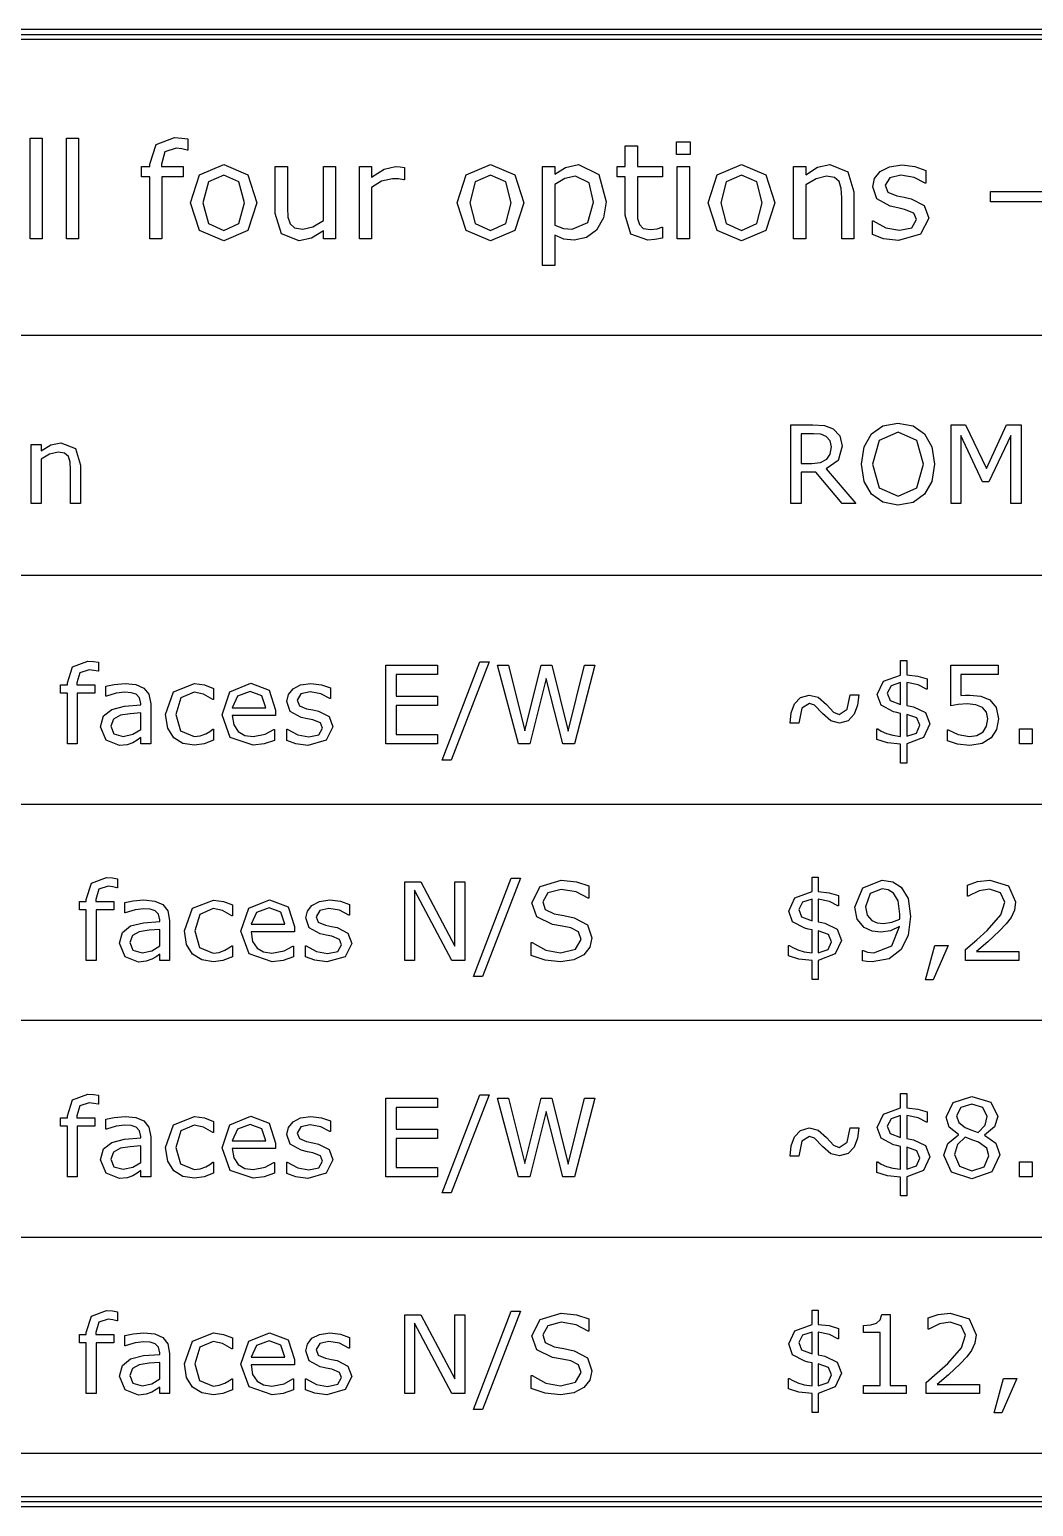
# Model space of a CAD drawing. Extents: x -17 to 192, y 167 to 459.
# Drawn here: x 67.09 to 89.18, y 201.51 to 234 of the extents above; entities that cross this region are included whole.
import ezdxf

# ---------------------------------------------------------------- set-up
doc = ezdxf.new("R2010")
doc.units = 0
doc.header["$MEASUREMENT"] = 0
doc.layers.add('Layer 1', color=7, linetype='Continuous')

msp = doc.modelspace()

# ---------------------------------------------------------------- linework, layer by layer
at = {"layer": 'Layer 1', "color": 7}
for points in [[(4.762494, 233.997888), (4.762494, 233.786016), (175.153946, 233.786016), (175.153946, 233.997888), (4.762494, 233.997888)], [(4.762494, 233.891952), (175.153946, 233.891952)], [(67.36557, 229.394041), (67.098405, 229.394041), (67.098405, 231.605272), (67.36557, 231.605272), (67.36557, 229.394041)], [(68.16423, 229.394041), (67.897062, 229.394041), (67.897062, 231.605272), (68.16423, 231.605272), (68.16423, 229.394041)], [(70.570152, 231.346632), (70.555944, 231.346632), (70.440834, 231.372217), (70.315777, 231.386425), (70.065664, 231.309685), (69.988924, 231.035413), (69.988924, 230.981412), (70.470677, 230.981412), (70.470677, 230.756879), (69.997451, 230.756879), (69.997451, 229.394041), (69.730283, 229.394041), (69.730283, 230.756876), (69.549803, 230.756876), (69.549803, 230.981409), (69.730283, 230.981409), (69.730283, 231.03399), (69.870973, 231.467427), (70.277407, 231.619483), (70.437993, 231.610963), (70.570155, 231.591067), (70.570152, 231.346632)], [(81.016659, 229.408241), (80.85181, 229.375557), (80.694069, 229.362778), (80.324584, 229.493519), (80.198105, 229.912743), (80.198105, 230.756876), (80.017625, 230.756876), (80.017625, 230.981409), (80.198105, 230.981409), (80.198105, 231.437582), (80.46527, 231.437582), (80.46527, 230.981409), (81.016659, 230.981409), (81.016659, 230.756876), (80.46527, 230.756876), (80.46527, 230.033535), (80.470959, 229.837424), (80.51075, 229.706683), (80.596014, 229.622839), (80.763704, 229.597254), (80.900131, 229.615722), (81.002451, 229.648408), (81.016659, 229.648408), (81.016659, 229.408241)], [(81.626311, 231.247146), (81.325038, 231.247146), (81.325038, 231.52426), (81.626311, 231.52426), (81.626311, 231.247146)], [(72.09215, 230.187015), (71.893197, 229.574521), (71.360284, 229.349988), (70.824527, 229.574521), (70.626995, 230.187015), (70.824527, 230.799509), (71.360284, 231.025465), (71.893197, 230.799509), (72.09215, 230.187015), (72.09215, 230.187015)], [(77.965556, 230.187015), (77.766603, 229.574521), (77.233691, 229.349988), (76.697934, 229.574521), (76.500401, 230.187015), (76.697934, 230.799509), (77.233691, 231.025465), (77.766603, 230.799509), (77.965556, 230.187015), (77.965556, 230.187015)], [(79.776037, 230.206911), (79.720615, 229.853055), (79.564294, 229.583049), (79.342602, 229.419621), (79.074014, 229.362778), (78.84948, 229.389779), (78.646262, 229.473622), (78.646262, 228.808548), (78.379097, 228.808548), (78.379097, 230.981409), (78.646262, 230.981409), (78.646262, 230.81514), (78.885009, 230.964357), (79.169229, 231.025465), (79.615454, 230.808036), (79.776037, 230.206911), (79.776037, 230.206911)], [(83.490793, 230.187015), (83.29184, 229.574521), (82.758927, 229.349988), (82.223173, 229.574521), (82.025638, 230.187015), (82.223173, 230.799509), (82.758927, 231.025465), (83.29184, 230.799509), (83.490793, 230.187015), (83.490793, 230.187015)], [(85.23164, 229.394041), (84.964475, 229.394041), (84.964475, 230.297862), (84.951696, 230.502498), (84.904798, 230.653136), (84.802479, 230.741245), (84.629106, 230.771087), (84.400307, 230.717086), (84.171512, 230.579238), (84.171512, 229.394041), (83.904344, 229.394041), (83.904344, 230.981409), (84.171512, 230.981409), (84.171512, 230.805194), (84.430152, 230.967199), (84.704424, 231.025465), (85.096648, 230.870565), (85.231651, 230.424338), (85.23164, 229.394041)], [(86.880117, 229.851635), (86.699637, 229.49494), (86.209357, 229.355671), (85.885348, 229.396883), (85.639498, 229.489254), (85.639498, 229.789106), (85.653706, 229.789106), (85.935082, 229.63705), (86.232092, 229.581625), (86.507785, 229.638471), (86.607263, 229.81753), (86.553262, 229.95964), (86.345781, 230.042063), (86.196564, 230.071905), (86.030298, 230.108854), (85.733287, 230.270858), (85.646599, 230.535185), (85.68639, 230.719927), (85.810027, 230.874827), (86.011822, 230.979989), (86.287515, 231.019779), (86.574579, 230.984251), (86.817585, 230.900407), (86.817585, 230.614766), (86.803377, 230.614766), (86.554685, 230.741245), (86.267623, 230.793825), (86.020352, 230.73698), (85.919453, 230.570713), (85.980561, 230.422917), (86.173831, 230.341915), (86.338677, 230.307807), (86.492156, 230.276544), (86.779218, 230.130172), (86.880117, 229.851635), (86.880117, 229.851635)], [(71.816457, 230.187015), (71.695662, 230.644608), (71.360284, 230.795246), (71.022062, 230.644608), (70.902688, 230.187015), (71.023483, 229.733684), (71.360284, 229.580204), (71.694241, 229.732263), (71.816457, 230.187015), (71.816457, 230.187015)], [(73.821628, 229.394041), (73.55446, 229.394041), (73.55446, 229.570259), (73.295822, 229.406831), (73.022971, 229.349988), (72.63359, 229.502044), (72.494321, 229.951113), (72.494321, 230.981409), (72.761487, 230.981409), (72.761487, 230.077591), (72.772864, 229.87011), (72.821182, 229.723735), (72.92066, 229.632785), (73.098295, 229.604363), (73.324252, 229.658365), (73.554468, 229.796212), (73.554468, 230.981409), (73.821636, 230.981409), (73.821628, 229.394041)], [(75.337943, 230.690085), (75.323735, 230.690085), (75.207204, 230.709982), (75.075043, 230.717099), (74.836296, 230.661677), (74.614605, 230.520987), (74.614605, 229.394041), (74.347439, 229.394041), (74.347439, 230.981409), (74.614605, 230.981409), (74.614605, 230.746928), (74.894563, 230.927408), (75.143255, 230.981409), (75.244153, 230.97715), (75.337946, 230.96437), (75.337943, 230.690085)], [(77.689863, 230.187015), (77.569068, 230.644608), (77.233691, 230.795246), (76.895469, 230.644608), (76.776094, 230.187015), (76.89689, 229.733684), (77.233691, 229.580204), (77.567647, 229.732263), (77.689863, 230.187015), (77.689863, 230.187015)], [(79.500344, 230.199794), (79.40229, 230.628966), (79.101014, 230.771076), (78.869377, 230.721337), (78.646262, 230.590596), (78.646262, 229.691041), (78.840953, 229.621408), (79.027119, 229.60294), (79.375286, 229.753578), (79.500344, 230.199802), (79.500344, 230.199794)], [(81.609256, 229.394041), (81.34209, 229.394041), (81.34209, 230.981409), (81.609256, 230.981409), (81.609256, 229.394041)], [(83.2151, 230.187015), (83.094307, 230.644608), (82.758927, 230.795246), (82.420705, 230.644608), (82.301334, 230.187015), (82.422126, 229.733684), (82.758927, 229.580204), (83.092886, 229.732263), (83.2151, 230.187015), (83.2151, 230.187015)], [(90.715666, 230.206911), (88.240111, 230.206911), (88.240111, 230.434286), (90.715666, 230.434286), (90.715666, 230.206911)], [(4.762494, 227.277377), (175.153946, 227.277377), (175.153946, 221.985717), (4.762494, 221.985717), (4.762494, 227.277377)], [(85.273241, 223.573215), (84.974421, 223.573215), (84.395389, 224.261544), (84.070989, 224.261544), (84.070989, 223.573215), (83.840773, 223.573215), (83.840773, 225.304503), (84.325626, 225.304503), (84.587238, 225.283575), (84.775597, 225.211484), (84.9221, 225.061494), (84.975585, 224.833601), (84.881404, 224.519668), (84.622118, 224.330145), (85.273241, 223.573215)], [(86.7871, 225.105677), (86.948718, 224.820811), (87.005691, 224.438277), (86.947554, 224.054581), (86.7871, 223.773203), (86.533627, 223.596469), (86.201088, 223.537171), (85.868553, 223.597633), (85.615079, 223.773203), (85.453462, 224.055743), (85.39765, 224.438277), (85.453462, 224.817324), (85.616244, 225.105677), (85.869714, 225.280085), (86.201088, 225.340547), (86.534791, 225.278923), (86.7871, 225.105677), (86.7871, 225.105677)], [(88.912548, 223.573215), (88.682329, 223.573215), (88.682329, 225.064982), (88.200966, 224.04993), (88.063763, 224.04993), (87.585887, 225.064982), (87.585887, 223.573215), (87.370783, 223.573215), (87.370783, 225.304503), (87.684719, 225.304503), (88.146319, 224.340609), (88.592802, 225.304503), (88.912548, 225.304503), (88.912548, 223.573215)], [(68.209188, 223.573215), (67.990597, 223.573215), (67.990597, 224.312703), (67.98012, 224.480134), (67.94175, 224.603382), (67.858033, 224.675473), (67.716182, 224.699894), (67.528985, 224.655711), (67.341787, 224.542928), (67.341787, 223.573215), (67.123196, 223.573215), (67.123196, 224.871971), (67.341787, 224.871971), (67.341787, 224.727794), (67.5534, 224.860345), (67.777806, 224.908015), (68.098716, 224.78128), (68.209175, 224.416187), (68.209188, 223.573215)], [(84.734902, 224.817324), (84.70816, 224.948711), (84.622118, 225.046379), (84.503521, 225.092887), (84.341903, 225.106831), (84.070989, 225.106831), (84.070989, 224.453382), (84.303534, 224.453382), (84.494219, 224.471982), (84.632582, 224.544071), (84.709322, 224.655693), (84.734907, 224.817311), (84.734902, 224.817324)], [(86.766172, 224.438277), (86.615018, 224.958013), (86.202253, 225.141721), (85.787162, 224.958013), (85.637172, 224.438277), (85.790651, 223.916218), (86.202253, 223.735994), (86.612692, 223.916218), (86.766172, 224.438277), (86.766172, 224.438277)], [(68.605673, 219.879131), (68.594058, 219.879131), (68.499877, 219.900059), (68.397558, 219.911675), (68.192919, 219.848889), (68.130133, 219.624483), (68.130133, 219.5803), (68.524296, 219.5803), (68.524296, 219.396592), (68.13711, 219.396592), (68.13711, 218.281555), (67.91852, 218.281555), (67.91852, 219.396603), (67.770853, 219.396603), (67.770853, 219.580311), (67.91852, 219.580311), (67.91852, 219.623332), (68.033626, 219.977961), (68.366165, 220.102373), (68.497552, 220.095388), (68.605684, 220.079116), (68.605673, 219.879131)], [(76.069163, 218.281555), (74.928535, 218.281555), (74.928535, 220.012843), (76.069163, 220.012843), (76.069163, 219.808204), (75.158754, 219.808204), (75.158754, 219.333815), (76.069163, 219.333815), (76.069163, 219.129176), (75.158754, 219.129176), (75.158754, 218.486194), (76.069163, 218.486194), (76.069163, 218.281555)], [(77.20165, 220.090744), (76.36798, 217.928088), (76.166831, 217.928088), (76.997013, 220.090744), (77.20165, 220.090744)], [(79.530575, 220.012843), (79.080604, 218.281555), (78.821316, 218.281555), (78.457387, 219.718675), (78.101594, 218.281555), (77.848121, 218.281555), (77.390012, 220.012843), (77.626043, 220.012843), (77.989972, 218.573398), (78.34809, 220.012843), (78.581797, 220.012843), (78.943402, 218.559444), (79.305008, 220.012843), (79.530575, 220.012843)], [(86.905697, 218.723387), (86.765007, 218.423406), (86.396427, 218.282717), (86.396427, 217.861813), (86.259225, 217.861813), (86.259225, 218.276904), (85.970872, 218.305973), (85.737166, 218.380387), (85.737166, 218.610604), (85.755766, 218.610604), (85.834832, 218.562934), (85.94529, 218.512935), (86.085979, 218.471078), (86.259223, 218.448986), (86.259223, 218.952442), (86.173183, 218.969878), (86.09993, 218.988478), (85.827854, 219.131491), (85.745302, 219.368687), (85.880176, 219.659366), (86.259223, 219.797729), (86.259223, 220.113988), (86.396425, 220.113988), (86.396425, 219.800055), (86.637105, 219.772149), (86.84407, 219.712851), (86.84407, 219.484958), (86.827798, 219.484958), (86.645252, 219.579139), (86.39643, 219.63146), (86.39643, 219.130329), (86.472006, 219.114057), (86.542932, 219.09895), (86.810357, 218.97105), (86.905699, 218.72339), (86.905697, 218.723387)], [(88.416069, 218.83152), (88.371884, 218.600139), (88.250961, 218.414106), (88.050973, 218.288532), (87.783549, 218.245511), (87.510311, 218.275742), (87.288231, 218.346666), (87.288231, 218.592001), (87.304503, 218.592001), (87.527745, 218.48852), (87.778892, 218.44666), (87.938184, 218.469917), (88.076548, 218.551308), (88.153288, 218.671069), (88.180032, 218.832687), (88.148636, 218.98384), (88.063758, 219.08267), (87.916094, 219.144294), (87.723084, 219.162894), (87.525422, 219.148951), (87.36264, 219.121045), (87.36264, 220.012851), (88.404435, 220.012851), (88.404435, 219.809374), (87.587046, 219.809374), (87.587046, 219.348938), (87.689363, 219.355923), (87.780056, 219.358305), (88.026552, 219.333884), (88.220727, 219.250167), (88.364904, 219.085062), (88.416064, 218.831589), (88.416069, 218.83152)], [(69.753278, 218.281555), (69.535849, 218.281555), (69.535849, 218.419919), (69.456784, 218.364108), (69.361442, 218.308296), (69.235868, 218.264114), (69.069599, 218.245514), (68.771943, 218.361785), (68.649859, 218.658279), (68.712644, 218.896636), (68.894029, 219.040813), (69.178895, 219.11174), (69.535849, 219.139643), (69.535849, 219.173364), (69.509105, 219.296612), (69.434691, 219.373349), (69.323072, 219.409396), (69.187034, 219.418709), (68.995185, 219.395452), (68.776594, 219.330341), (68.764979, 219.330341), (68.764979, 219.552419), (68.949851, 219.590788), (69.188208, 219.611717), (69.426566, 219.58846), (69.603299, 219.51172), (69.714922, 219.373357), (69.753292, 219.162905), (69.753278, 218.281555)], [(71.134587, 218.362946), (70.926461, 218.281555), (70.718334, 218.252488), (70.46021, 218.293183), (70.259061, 218.418755), (70.127671, 218.630371), (70.081163, 218.929188), (70.255571, 219.429157), (70.718334, 219.610542), (70.936925, 219.579149), (71.134587, 219.50241), (71.134587, 219.259401), (71.122945, 219.259401), (70.915983, 219.379162), (70.709018, 219.421019), (70.41485, 219.295445), (70.307881, 218.929188), (70.412524, 218.567582), (70.709018, 218.442011), (70.843895, 218.459447), (70.967143, 218.504794), (71.056672, 218.555954), (71.122945, 218.603627), (71.134587, 218.603627), (71.134587, 218.362946)], [(72.501944, 218.90826), (71.545026, 218.90826), (71.581071, 218.698972), (71.6799, 218.553631), (71.822915, 218.469914), (72.006626, 218.442011), (72.272886, 218.494333), (72.464736, 218.598978), (72.476351, 218.598978), (72.476351, 218.36062), (72.250783, 218.282717), (72.008938, 218.251324), (71.504318, 218.425732), (71.322933, 218.923375), (71.496179, 219.429157), (71.954289, 219.616355), (72.358916, 219.462876), (72.501931, 219.026856), (72.501944, 218.90826)], [(72.289166, 219.07569), (72.201962, 219.341953), (71.942676, 219.436134), (71.662462, 219.332653), (71.545026, 219.07569), (72.289166, 219.07569)], [(73.761166, 218.655951), (73.613502, 218.364108), (73.212365, 218.250162), (72.947263, 218.283881), (72.746114, 218.359456), (72.746114, 218.604791), (72.757729, 218.604791), (72.987948, 218.480379), (73.230957, 218.435034), (73.456525, 218.481543), (73.537913, 218.628045), (73.493731, 218.744316), (73.323974, 218.811756), (73.20189, 218.836177), (73.065852, 218.866408), (72.822843, 218.998959), (72.751917, 219.215223), (72.784473, 219.366377), (72.885629, 219.493112), (73.050737, 219.579155), (73.276304, 219.611709), (73.511172, 219.582642), (73.709998, 219.514041), (73.709998, 219.280335), (73.698383, 219.280335), (73.494908, 219.383818), (73.260038, 219.426837), (73.057724, 219.380329), (72.975172, 219.244291), (73.02517, 219.123368), (73.183298, 219.057093), (73.318174, 219.029187), (73.443748, 219.003602), (73.678616, 218.883844), (73.761168, 218.655951), (73.761166, 218.655951)], [(85.339516, 219.359395), (85.312772, 219.132666), (85.237197, 218.933839), (85.108136, 218.79315), (84.916287, 218.74199), (84.722112, 218.787337), (84.539565, 218.952442), (84.367483, 219.134991), (84.255861, 219.172197), (84.08843, 219.069877), (84.019829, 218.740829), (83.825657, 218.740829), (83.851242, 218.966396), (83.926818, 219.166384), (84.057043, 219.304748), (84.248892, 219.358233), (84.441903, 219.312886), (84.626775, 219.147781), (84.77909, 218.980348), (84.909315, 218.928027), (85.084884, 219.045462), (85.145347, 219.359395), (85.339516, 219.359395)], [(86.259225, 219.150104), (86.259225, 219.630309), (86.049938, 219.561708), (85.965057, 219.398926), (86.027845, 219.239634), (86.259225, 219.150104), (86.259225, 219.150104)], [(69.535849, 218.601304), (69.535849, 218.962909), (69.299817, 218.945473), (69.085876, 218.911755), (68.933561, 218.828038), (68.875424, 218.673397), (68.942863, 218.504802), (69.148664, 218.448991), (69.359116, 218.493174), (69.535849, 218.601309), (69.535849, 218.601304)], [(86.685942, 218.693156), (86.617344, 218.852448), (86.396427, 218.932678), (86.396427, 218.451311), (86.610367, 218.522238), (86.685942, 218.693156), (86.685942, 218.693156)], [(89.156719, 218.281555), (88.87883, 218.281555), (88.87883, 218.612929), (89.156719, 218.612929), (89.156719, 218.281555)], [(4.762494, 216.95864), (175.153946, 216.95864), (175.153946, 212.196146), (4.762494, 212.196146), (4.762494, 216.95864)], [(69.021929, 215.116637), (69.010313, 215.116637), (68.916132, 215.137565), (68.813813, 215.149181), (68.609176, 215.086395), (68.546388, 214.861989), (68.546388, 214.817806), (68.940551, 214.817806), (68.940551, 214.634098), (68.553365, 214.634098), (68.553365, 213.519061), (68.334775, 213.519061), (68.334775, 214.634109), (68.187108, 214.634109), (68.187108, 214.817817), (68.334775, 214.817817), (68.334775, 214.860838), (68.449884, 215.215467), (68.78242, 215.339879), (68.913807, 215.332894), (69.021942, 215.316622), (69.021929, 215.116637)], [(76.665636, 213.519061), (76.38077, 213.519061), (75.559891, 215.067803), (75.559891, 213.519061), (75.34479, 213.519061), (75.34479, 215.250349), (75.701744, 215.250349), (76.450536, 213.836484), (76.450536, 215.250349), (76.665636, 215.250349), (76.665636, 213.519061)], [(77.893468, 215.32825), (77.059799, 213.165594), (76.85865, 213.165594), (77.688829, 215.32825), (77.893468, 215.32825)], [(79.465464, 214.013217), (79.417792, 213.81323), (79.286405, 213.645796), (79.068976, 213.529525), (78.77132, 213.487668), (78.434133, 213.522548), (78.130661, 213.626032), (78.130661, 213.914385), (78.146933, 213.914385), (78.450402, 213.74579), (78.773638, 213.686492), (79.106174, 213.766721), (79.225934, 213.98066), (79.168962, 214.150417), (78.998041, 214.235295), (78.808518, 214.273665), (78.593417, 214.312035), (78.251576, 214.478304), (78.141118, 214.786424), (78.324828, 215.142217), (78.791079, 215.281742), (79.125941, 215.246859), (79.395691, 215.16082), (79.395691, 214.888744), (79.379419, 214.888744), (79.118969, 215.027107), (78.78992, 215.082916), (78.492264, 215.006179), (78.380645, 214.808517), (78.436453, 214.638758), (78.632954, 214.544579), (78.84457, 214.505045), (79.077112, 214.457376), (79.367791, 214.302732), (79.465461, 214.013217), (79.465464, 214.013217)], [(84.956982, 213.960893), (84.816293, 213.660912), (84.44771, 213.520223), (84.44771, 213.099319), (84.310511, 213.099319), (84.310511, 213.51441), (84.022155, 213.543479), (83.788449, 213.617893), (83.788449, 213.84811), (83.807049, 213.84811), (83.886114, 213.80044), (83.996572, 213.750441), (84.137262, 213.708584), (84.310508, 213.686492), (84.310508, 214.189948), (84.224466, 214.207384), (84.151216, 214.225984), (83.87914, 214.368997), (83.796585, 214.606193), (83.931461, 214.896872), (84.310508, 215.035235), (84.310508, 215.351494), (84.447708, 215.351494), (84.447708, 215.037561), (84.688391, 215.009655), (84.895356, 214.950357), (84.895356, 214.722464), (84.879084, 214.722464), (84.696537, 214.816645), (84.447715, 214.868966), (84.447715, 214.367835), (84.523294, 214.351563), (84.594218, 214.336456), (84.861642, 214.208556), (84.956987, 213.960896), (84.956982, 213.960893)], [(86.47898, 214.488768), (86.426656, 214.077167), (86.270854, 213.76207), (86.005752, 213.557431), (85.631357, 213.485343), (85.517411, 213.492328), (85.422069, 213.512092), (85.422069, 213.734172), (85.433684, 213.734172), (85.529029, 213.700454), (85.666229, 213.685346), (86.06853, 213.838825), (86.238286, 214.264378), (86.034811, 214.171361), (85.826685, 214.143456), (85.63251, 214.164384), (85.459264, 214.245775), (85.304623, 214.425996), (85.253463, 214.687608), (85.427871, 215.118979), (85.853426, 215.285245), (86.085971, 215.245714), (86.273169, 215.129443), (86.425484, 214.880621), (86.478969, 214.488784), (86.47898, 214.488768)], [(86.24411, 214.538764), (86.206904, 214.828281), (86.104584, 214.998038), (85.987149, 215.072452), (85.851111, 215.095708), (85.586012, 214.991066), (85.489506, 214.696897), (85.520899, 214.516676), (85.626708, 214.39459), (85.741815, 214.345756), (85.881343, 214.334141), (86.06505, 214.358562), (86.239458, 214.429488), (86.24184, 214.477158), (86.244221, 214.538782), (86.24411, 214.538764)], [(88.861389, 213.519061), (87.689368, 213.519061), (87.689368, 213.76207), (87.933541, 213.971358), (88.162596, 214.179484), (88.46839, 214.522487), (88.550943, 214.79805), (88.461413, 215.008502), (88.213755, 215.085242), (87.984701, 215.048036), (87.744017, 214.934088), (87.732402, 214.934088), (87.732402, 215.178261), (87.952157, 215.252675), (88.219582, 215.286393), (88.636998, 215.15733), (88.788152, 214.809678), (88.762567, 214.624806), (88.689314, 214.463188), (88.582343, 214.321338), (88.43468, 214.166694), (88.177719, 213.929501), (87.930059, 213.717885), (88.861396, 213.717885), (88.861389, 213.519061)], [(70.169531, 213.519061), (69.952102, 213.519061), (69.952102, 213.657425), (69.873037, 213.601614), (69.777694, 213.545802), (69.65212, 213.50162), (69.485851, 213.48302), (69.188195, 213.599291), (69.066111, 213.895785), (69.128897, 214.134142), (69.310282, 214.278319), (69.595148, 214.349246), (69.952102, 214.377149), (69.952102, 214.41087), (69.92536, 214.534118), (69.850947, 214.610855), (69.739324, 214.646902), (69.603286, 214.656215), (69.411437, 214.632958), (69.192847, 214.567847), (69.181231, 214.567847), (69.181231, 214.789925), (69.366103, 214.828294), (69.604461, 214.849223), (69.842816, 214.825966), (70.019549, 214.749226), (70.131172, 214.610863), (70.169541, 214.400411), (70.169531, 213.519061)], [(71.550839, 213.600452), (71.342713, 213.519061), (71.134587, 213.489994), (70.876462, 213.530689), (70.675313, 213.656261), (70.543926, 213.867877), (70.497418, 214.166694), (70.671826, 214.666663), (71.134587, 214.848048), (71.353177, 214.816655), (71.550839, 214.739916), (71.550839, 214.496907), (71.539224, 214.496907), (71.332259, 214.616668), (71.125295, 214.658525), (70.831129, 214.532951), (70.724158, 214.166694), (70.828803, 213.805088), (71.125295, 213.679517), (71.260171, 213.696953), (71.383419, 213.7423), (71.472949, 213.79346), (71.539224, 213.841133), (71.550839, 213.841133), (71.550839, 213.600452)], [(72.918196, 214.145766), (71.961279, 214.145766), (71.997323, 213.936478), (72.096156, 213.791137), (72.239168, 213.70742), (72.422878, 213.679517), (72.689142, 213.731839), (72.880988, 213.836484), (72.892617, 213.836484), (72.892617, 213.598126), (72.667049, 213.520223), (72.425204, 213.48883), (71.920584, 213.663238), (71.739199, 214.160881), (71.912445, 214.666663), (72.370557, 214.853861), (72.775181, 214.700382), (72.918196, 214.264362), (72.918196, 214.145766)], [(74.177421, 213.893457), (74.029755, 213.601614), (73.628618, 213.487668), (73.363519, 213.521387), (73.162367, 213.596962), (73.162367, 213.842297), (73.174008, 213.842297), (73.404225, 213.717885), (73.647234, 213.67254), (73.872801, 213.719049), (73.954192, 213.865551), (73.910007, 213.981822), (73.74025, 214.049262), (73.618167, 214.073683), (73.482129, 214.103914), (73.23912, 214.236465), (73.168193, 214.452729), (73.20075, 214.603883), (73.301905, 214.730618), (73.467013, 214.816661), (73.692581, 214.849215), (73.927448, 214.820148), (74.126274, 214.751547), (74.126274, 214.517841), (74.114659, 214.517841), (73.911184, 214.621324), (73.676314, 214.664343), (73.474003, 214.617835), (73.391448, 214.481797), (73.441446, 214.360874), (73.599574, 214.294599), (73.734451, 214.266693), (73.860025, 214.241108), (74.094895, 214.12135), (74.177447, 213.893457), (74.177421, 213.893457)], [(84.310511, 214.38761), (84.310511, 214.867815), (84.10122, 214.799214), (84.016342, 214.636432), (84.07913, 214.47714), (84.310511, 214.38761), (84.310511, 214.38761)], [(72.705419, 214.313196), (72.618215, 214.579459), (72.358929, 214.67364), (72.078714, 214.570159), (71.961279, 214.313196), (72.705419, 214.313196)], [(69.952102, 213.83881), (69.952102, 214.200415), (69.71607, 214.182979), (69.502131, 214.149261), (69.349813, 214.065544), (69.291679, 213.910903), (69.359116, 213.742308), (69.564916, 213.686497), (69.775368, 213.73068), (69.952102, 213.838815), (69.952102, 213.83881)], [(84.737227, 213.930662), (84.668626, 214.089954), (84.44771, 214.170184), (84.44771, 213.688817), (84.661652, 213.759744), (84.737227, 213.930662), (84.737227, 213.930662)], [(87.304508, 213.850435), (86.976624, 213.088854), (86.806867, 213.088854), (87.009178, 213.850435), (87.304508, 213.850435)], [(68.605673, 210.354143), (68.594058, 210.354143), (68.499877, 210.375071), (68.397558, 210.386687), (68.192919, 210.323901), (68.130133, 210.099495), (68.130133, 210.055312), (68.524296, 210.055312), (68.524296, 209.871604), (68.13711, 209.871604), (68.13711, 208.756567), (67.91852, 208.756567), (67.91852, 209.871615), (67.770853, 209.871615), (67.770853, 210.055323), (67.91852, 210.055323), (67.91852, 210.098344), (68.033626, 210.452973), (68.366165, 210.577385), (68.497552, 210.5704), (68.605684, 210.554128), (68.605673, 210.354143)], [(77.20165, 210.565756), (76.36798, 208.4031), (76.166831, 208.4031), (76.997013, 210.565756), (77.20165, 210.565756)], [(86.905697, 209.198399), (86.765007, 208.898418), (86.396427, 208.757729), (86.396427, 208.336825), (86.259225, 208.336825), (86.259225, 208.751916), (85.970872, 208.780985), (85.737166, 208.855399), (85.737166, 209.085616), (85.755766, 209.085616), (85.834832, 209.037946), (85.94529, 208.987947), (86.085979, 208.94609), (86.259223, 208.923998), (86.259223, 209.427454), (86.173183, 209.44489), (86.09993, 209.46349), (85.827854, 209.606503), (85.745302, 209.843699), (85.880176, 210.134378), (86.259223, 210.272741), (86.259223, 210.589), (86.396425, 210.589), (86.396425, 210.275067), (86.637105, 210.247161), (86.84407, 210.187863), (86.84407, 209.95997), (86.827798, 209.95997), (86.645252, 210.054151), (86.39643, 210.106472), (86.39643, 209.605341), (86.472006, 209.589069), (86.542932, 209.573962), (86.810357, 209.446062), (86.905699, 209.198402), (86.905697, 209.198399)], [(76.069163, 208.756567), (74.928535, 208.756567), (74.928535, 210.487855), (76.069163, 210.487855), (76.069163, 210.283216), (75.158754, 210.283216), (75.158754, 209.808827), (76.069163, 209.808827), (76.069163, 209.604188), (75.158754, 209.604188), (75.158754, 208.961206), (76.069163, 208.961206), (76.069163, 208.756567)], [(79.530575, 210.487855), (79.080604, 208.756567), (78.821316, 208.756567), (78.457387, 210.193687), (78.101594, 208.756567), (77.848121, 208.756567), (77.390012, 210.487855), (77.626043, 210.487855), (77.989972, 209.04841), (78.34809, 210.487855), (78.581797, 210.487855), (78.943402, 209.034456), (79.305008, 210.487855), (79.530575, 210.487855)], [(88.44281, 209.239095), (88.267241, 208.865864), (87.827732, 208.717036), (87.378922, 208.862374), (87.212655, 209.234444), (87.296369, 209.494894), (87.532401, 209.680927), (87.532401, 209.687912), (87.325439, 209.850692), (87.259164, 210.071608), (87.419618, 210.397169), (87.827732, 210.527395), (88.241661, 210.402985), (88.396302, 210.086724), (88.323049, 209.855343), (88.107949, 209.67861), (88.107949, 209.671625), (88.356771, 209.499543), (88.44281, 209.239092), (88.44281, 209.239095)], [(88.167247, 210.08439), (88.07074, 210.282055), (87.82657, 210.356469), (87.585887, 210.286703), (87.49287, 210.098344), (87.539378, 209.953003), (87.682393, 209.844871), (87.805642, 209.790224), (87.96377, 209.734413), (88.123062, 209.893705), (88.167247, 210.08439), (88.167247, 210.08439)], [(69.753278, 208.756567), (69.535849, 208.756567), (69.535849, 208.894931), (69.456784, 208.83912), (69.361442, 208.783308), (69.235868, 208.739126), (69.069599, 208.720526), (68.771943, 208.836797), (68.649859, 209.133291), (68.712644, 209.371648), (68.894029, 209.515825), (69.178895, 209.586752), (69.535849, 209.614655), (69.535849, 209.648376), (69.509105, 209.771624), (69.434691, 209.848361), (69.323072, 209.884408), (69.187034, 209.893721), (68.995185, 209.870464), (68.776594, 209.805353), (68.764979, 209.805353), (68.764979, 210.027431), (68.949851, 210.0658), (69.188208, 210.086729), (69.426566, 210.063472), (69.603299, 209.986732), (69.714922, 209.848369), (69.753292, 209.637917), (69.753278, 208.756567)], [(71.134587, 208.837958), (70.926461, 208.756567), (70.718334, 208.7275), (70.46021, 208.768195), (70.259061, 208.893767), (70.127671, 209.105383), (70.081163, 209.4042), (70.255571, 209.904169), (70.718334, 210.085554), (70.936925, 210.054161), (71.134587, 209.977422), (71.134587, 209.734413), (71.122945, 209.734413), (70.915983, 209.854174), (70.709018, 209.896031), (70.41485, 209.770457), (70.307881, 209.4042), (70.412524, 209.042594), (70.709018, 208.917023), (70.843895, 208.934459), (70.967143, 208.979806), (71.056672, 209.030966), (71.122945, 209.078639), (71.134587, 209.078639), (71.134587, 208.837958)], [(72.501944, 209.383272), (71.545026, 209.383272), (71.581071, 209.173984), (71.6799, 209.028643), (71.822915, 208.944926), (72.006626, 208.917023), (72.272886, 208.969345), (72.464736, 209.07399), (72.476351, 209.07399), (72.476351, 208.835632), (72.250783, 208.757729), (72.008938, 208.726336), (71.504318, 208.900744), (71.322933, 209.398387), (71.496179, 209.904169), (71.954289, 210.091367), (72.358916, 209.937888), (72.501931, 209.501868), (72.501944, 209.383272)], [(72.289166, 209.550702), (72.201962, 209.816965), (71.942676, 209.911146), (71.662462, 209.807665), (71.545026, 209.550702), (72.289166, 209.550702)], [(73.761166, 209.130963), (73.613502, 208.83912), (73.212365, 208.725174), (72.947263, 208.758893), (72.746114, 208.834468), (72.746114, 209.079803), (72.757729, 209.079803), (72.987948, 208.955391), (73.230957, 208.910046), (73.456525, 208.956555), (73.537913, 209.103057), (73.493731, 209.219328), (73.323974, 209.286768), (73.20189, 209.311189), (73.065852, 209.34142), (72.822843, 209.473971), (72.751917, 209.690235), (72.784473, 209.841389), (72.885629, 209.968124), (73.050737, 210.054167), (73.276304, 210.086721), (73.511172, 210.057654), (73.709998, 209.989053), (73.709998, 209.755347), (73.698383, 209.755347), (73.494908, 209.85883), (73.260038, 209.901849), (73.057724, 209.855341), (72.975172, 209.719303), (73.02517, 209.59838), (73.183298, 209.532105), (73.318174, 209.504199), (73.443748, 209.478614), (73.678616, 209.358856), (73.761168, 209.130963), (73.761166, 209.130963)], [(86.259225, 209.625116), (86.259225, 210.105321), (86.049938, 210.03672), (85.965057, 209.873938), (86.027845, 209.714646), (86.259225, 209.625116), (86.259225, 209.625116)], [(85.339516, 209.834407), (85.312772, 209.607678), (85.237197, 209.408851), (85.108136, 209.268162), (84.916287, 209.217002), (84.722112, 209.262349), (84.539565, 209.427454), (84.367483, 209.610003), (84.255861, 209.647209), (84.08843, 209.544889), (84.019829, 209.215841), (83.825657, 209.215841), (83.851242, 209.441408), (83.926818, 209.641396), (84.057043, 209.77976), (84.248892, 209.833245), (84.441903, 209.787898), (84.626775, 209.622793), (84.77909, 209.45536), (84.909315, 209.403039), (85.084884, 209.520474), (85.145347, 209.834407), (85.339516, 209.834407)], [(88.203291, 209.217002), (88.155619, 209.387923), (87.971911, 209.518148), (87.85215, 209.565818), (87.678904, 209.627442), (87.510311, 209.472801), (87.447523, 209.251885), (87.555656, 208.992599), (87.830057, 208.890279), (88.100972, 208.977483), (88.203291, 209.217002), (88.203291, 209.217002)], [(69.535849, 209.076316), (69.535849, 209.437921), (69.299817, 209.420485), (69.085876, 209.386767), (68.933561, 209.30305), (68.875424, 209.148409), (68.942863, 208.979814), (69.148664, 208.924003), (69.359116, 208.968186), (69.535849, 209.076321), (69.535849, 209.076316)], [(86.685942, 209.168168), (86.617344, 209.32746), (86.396427, 209.40769), (86.396427, 208.926323), (86.610367, 208.99725), (86.685942, 209.168168), (86.685942, 209.168168)], [(89.156719, 208.756567), (88.87883, 208.756567), (88.87883, 209.087941), (89.156719, 209.087941), (89.156719, 208.756567)], [(4.762494, 207.433652), (175.153946, 207.433652), (175.153946, 202.671158), (4.762494, 202.671158), (4.762494, 207.433652)], [(69.021929, 205.591649), (69.010313, 205.591649), (68.916132, 205.612577), (68.813813, 205.624193), (68.609176, 205.561407), (68.546388, 205.337001), (68.546388, 205.292818), (68.940551, 205.292818), (68.940551, 205.10911), (68.553365, 205.10911), (68.553365, 203.994073), (68.334775, 203.994073), (68.334775, 205.109121), (68.187108, 205.109121), (68.187108, 205.292829), (68.334775, 205.292829), (68.334775, 205.33585), (68.449884, 205.690479), (68.78242, 205.814891), (68.913807, 205.807906), (69.021942, 205.791634), (69.021929, 205.591649)], [(76.665636, 203.994073), (76.38077, 203.994073), (75.559891, 205.542815), (75.559891, 203.994073), (75.34479, 203.994073), (75.34479, 205.725361), (75.701744, 205.725361), (76.450536, 204.311496), (76.450536, 205.725361), (76.665636, 205.725361), (76.665636, 203.994073)], [(77.893468, 205.803262), (77.059799, 203.640606), (76.85865, 203.640606), (77.688829, 205.803262), (77.893468, 205.803262)], [(79.465464, 204.488229), (79.417792, 204.288242), (79.286405, 204.120808), (79.068976, 204.004537), (78.77132, 203.96268), (78.434133, 203.99756), (78.130661, 204.101044), (78.130661, 204.389397), (78.146933, 204.389397), (78.450402, 204.220802), (78.773638, 204.161504), (79.106174, 204.241733), (79.225934, 204.455672), (79.168962, 204.625429), (78.998041, 204.710307), (78.808518, 204.748677), (78.593417, 204.787047), (78.251576, 204.953316), (78.141118, 205.261436), (78.324828, 205.617229), (78.791079, 205.756754), (79.125941, 205.721871), (79.395691, 205.635832), (79.395691, 205.363756), (79.379419, 205.363756), (79.118969, 205.502119), (78.78992, 205.557928), (78.492264, 205.481191), (78.380645, 205.283529), (78.436453, 205.11377), (78.632954, 205.019591), (78.84457, 204.980057), (79.077112, 204.932388), (79.367791, 204.777744), (79.465461, 204.488229), (79.465464, 204.488229)], [(84.956982, 204.435905), (84.816293, 204.135924), (84.44771, 203.995235), (84.44771, 203.574331), (84.310511, 203.574331), (84.310511, 203.989422), (84.022155, 204.018491), (83.788449, 204.092905), (83.788449, 204.323122), (83.807049, 204.323122), (83.886114, 204.275452), (83.996572, 204.225453), (84.137262, 204.183596), (84.310508, 204.161504), (84.310508, 204.66496), (84.224466, 204.682396), (84.151216, 204.700996), (83.87914, 204.844009), (83.796585, 205.081205), (83.931461, 205.371884), (84.310508, 205.510247), (84.310508, 205.826506), (84.447708, 205.826506), (84.447708, 205.512573), (84.688391, 205.484667), (84.895356, 205.425369), (84.895356, 205.197476), (84.879084, 205.197476), (84.696537, 205.291657), (84.447715, 205.343978), (84.447715, 204.842847), (84.523294, 204.826575), (84.594218, 204.811468), (84.861642, 204.683568), (84.956987, 204.435908), (84.956982, 204.435905)], [(86.382473, 203.994073), (85.445323, 203.994073), (85.445323, 204.170807), (85.805764, 204.170807), (85.805764, 205.331199), (85.445323, 205.331199), (85.445323, 205.489329), (85.60229, 205.500945), (85.729025, 205.536989), (85.812741, 205.610241), (85.848786, 205.731164), (86.029006, 205.731164), (86.029006, 204.170796), (86.382473, 204.170796), (86.382473, 203.994073)], [(87.995165, 203.994073), (86.823144, 203.994073), (86.823144, 204.237082), (87.067315, 204.44637), (87.296369, 204.654496), (87.602164, 204.997499), (87.684719, 205.273062), (87.59519, 205.483514), (87.347529, 205.560254), (87.118474, 205.523048), (86.877791, 205.4091), (86.866176, 205.4091), (86.866176, 205.653273), (87.085928, 205.727687), (87.353355, 205.761405), (87.770769, 205.632342), (87.921923, 205.28469), (87.896338, 205.099818), (87.823088, 204.9382), (87.716117, 204.79635), (87.568451, 204.641706), (87.31149, 204.404513), (87.063833, 204.192897), (87.99517, 204.192897), (87.995165, 203.994073)], [(70.169531, 203.994073), (69.952102, 203.994073), (69.952102, 204.132437), (69.873037, 204.076626), (69.777694, 204.020814), (69.65212, 203.976632), (69.485851, 203.958032), (69.188195, 204.074303), (69.066111, 204.370797), (69.128897, 204.609154), (69.310282, 204.753331), (69.595148, 204.824258), (69.952102, 204.852161), (69.952102, 204.885882), (69.92536, 205.00913), (69.850947, 205.085867), (69.739324, 205.121914), (69.603286, 205.131227), (69.411437, 205.10797), (69.192847, 205.042859), (69.181231, 205.042859), (69.181231, 205.264937), (69.366103, 205.303306), (69.604461, 205.324235), (69.842816, 205.300978), (70.019549, 205.224238), (70.131172, 205.085875), (70.169541, 204.875423), (70.169531, 203.994073)], [(71.550839, 204.075464), (71.342713, 203.994073), (71.134587, 203.965006), (70.876462, 204.005701), (70.675313, 204.131273), (70.543926, 204.342889), (70.497418, 204.641706), (70.671826, 205.141675), (71.134587, 205.32306), (71.353177, 205.291667), (71.550839, 205.214928), (71.550839, 204.971919), (71.539224, 204.971919), (71.332259, 205.09168), (71.125295, 205.133537), (70.831129, 205.007963), (70.724158, 204.641706), (70.828803, 204.2801), (71.125295, 204.154529), (71.260171, 204.171965), (71.383419, 204.217312), (71.472949, 204.268472), (71.539224, 204.316145), (71.550839, 204.316145), (71.550839, 204.075464)], [(72.918196, 204.620778), (71.961279, 204.620778), (71.997323, 204.41149), (72.096156, 204.266149), (72.239168, 204.182432), (72.422878, 204.154529), (72.689142, 204.206851), (72.880988, 204.311496), (72.892617, 204.311496), (72.892617, 204.073138), (72.667049, 203.995235), (72.425204, 203.963842), (71.920584, 204.13825), (71.739199, 204.635893), (71.912445, 205.141675), (72.370557, 205.328873), (72.775181, 205.175394), (72.918196, 204.739374), (72.918196, 204.620778)], [(72.705419, 204.788208), (72.618215, 205.054471), (72.358929, 205.148652), (72.078714, 205.045171), (71.961279, 204.788208), (72.705419, 204.788208)], [(74.177421, 204.368469), (74.029755, 204.076626), (73.628618, 203.96268), (73.363519, 203.996399), (73.162367, 204.071974), (73.162367, 204.317309), (73.174008, 204.317309), (73.404225, 204.192897), (73.647234, 204.147552), (73.872801, 204.194061), (73.954192, 204.340563), (73.910007, 204.456834), (73.74025, 204.524274), (73.618167, 204.548695), (73.482129, 204.578926), (73.23912, 204.711477), (73.168193, 204.927741), (73.20075, 205.078895), (73.301905, 205.20563), (73.467013, 205.291673), (73.692581, 205.324227), (73.927448, 205.29516), (74.126274, 205.226559), (74.126274, 204.992853), (74.114659, 204.992853), (73.911184, 205.096336), (73.676314, 205.139355), (73.474003, 205.092847), (73.391448, 204.956809), (73.441446, 204.835886), (73.599574, 204.769611), (73.734451, 204.741705), (73.860025, 204.71612), (74.094895, 204.596362), (74.177447, 204.368469), (74.177421, 204.368469)], [(84.310511, 204.862622), (84.310511, 205.342827), (84.10122, 205.274226), (84.016342, 205.111444), (84.07913, 204.952152), (84.310511, 204.862622), (84.310511, 204.862622)], [(69.952102, 204.313822), (69.952102, 204.675427), (69.71607, 204.657991), (69.502131, 204.624273), (69.349813, 204.540556), (69.291679, 204.385915), (69.359116, 204.21732), (69.564916, 204.161509), (69.775368, 204.205692), (69.952102, 204.313827), (69.952102, 204.313822)], [(84.737227, 204.405674), (84.668626, 204.564966), (84.44771, 204.645196), (84.44771, 204.163829), (84.661652, 204.234756), (84.737227, 204.405674), (84.737227, 204.405674)], [(88.818367, 204.325447), (88.490483, 203.563866), (88.320726, 203.563866), (88.523037, 204.325447), (88.818367, 204.325447)], [(4.762494, 201.718762), (4.762494, 201.50689), (175.153946, 201.50689), (175.153946, 201.718762), (4.762494, 201.718762)], [(4.762494, 201.612826), (175.153946, 201.612826)]]:
    msp.add_lwpolyline(points, dxfattribs=at)

doc.saveas('drawing.dxf')
